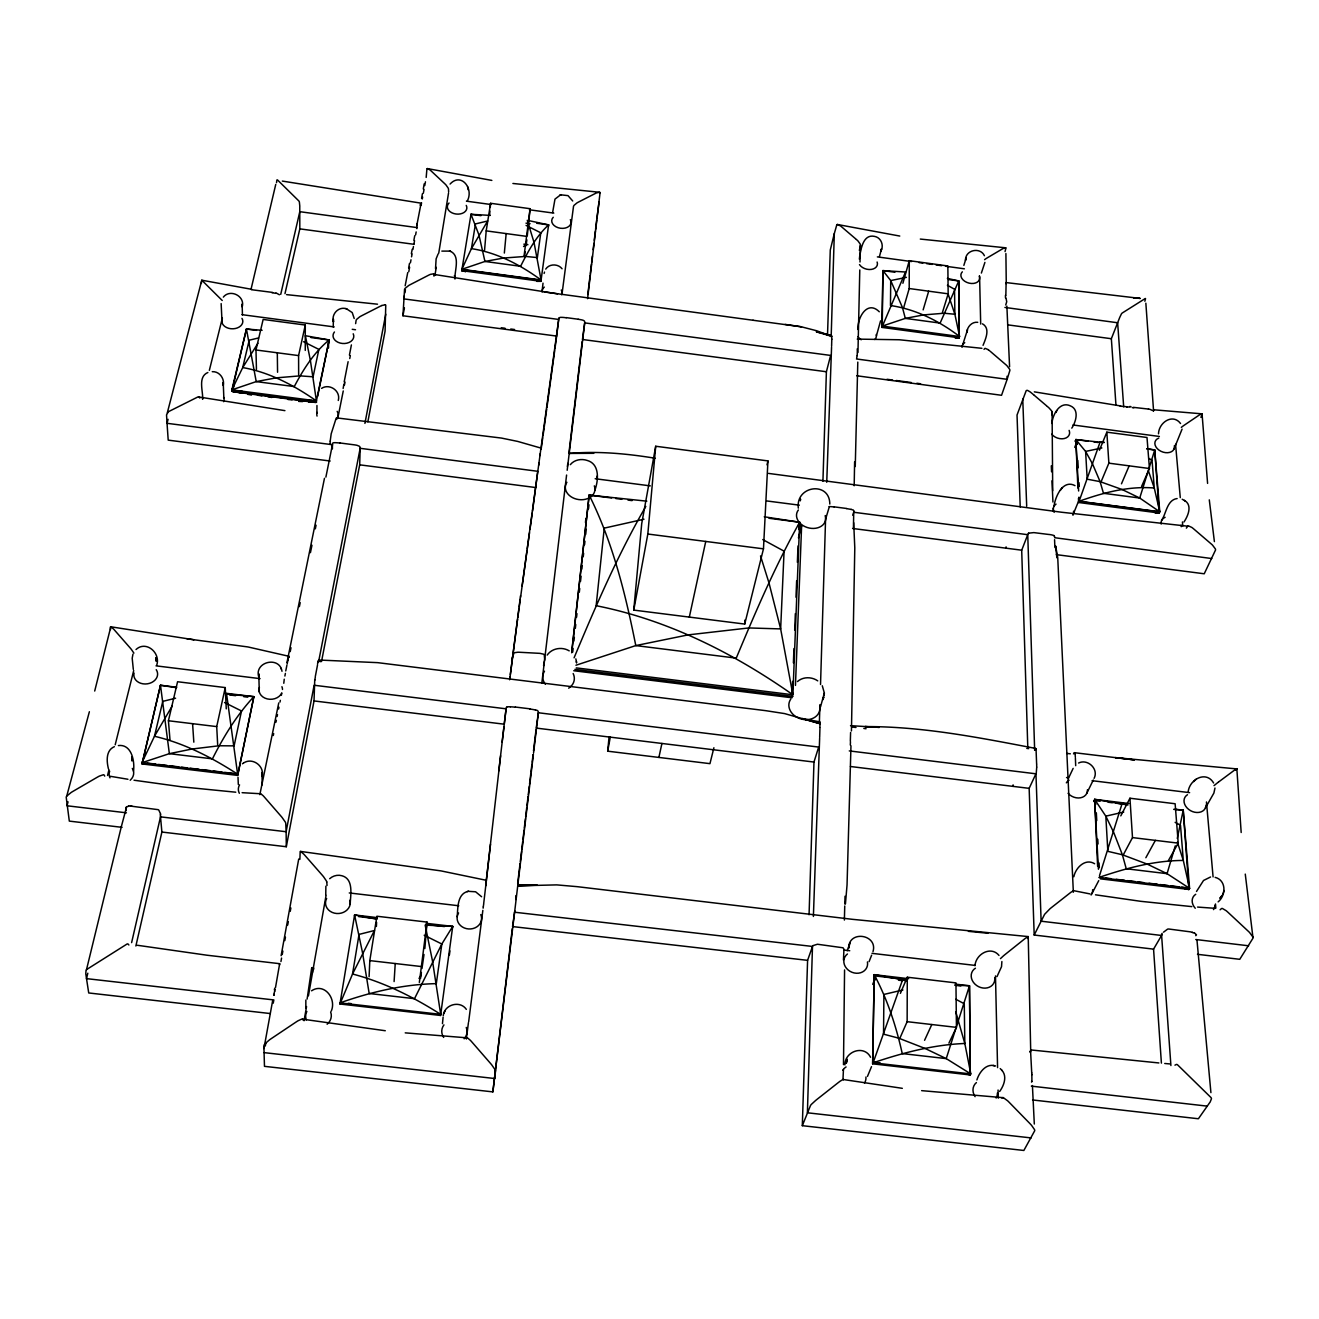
<?xml version="1.0" encoding="UTF-8"?>
<svg xmlns="http://www.w3.org/2000/svg" width="1319" height="1319" viewBox="0 0 1319 1319"><rect width="100%" height="100%" fill="white"/><g stroke="black" fill="none" stroke-linecap="round" stroke-linejoin="round"><path stroke-width="1.5" d="M289.026 657.472L288.976 656.384M305.266 350.409L305.283 325.035L263.14 319.445L255.985 349.98L256.447 369.485M305.827 1008.145L305.843 1000.016M900.185 1037.525L907.142 1021.681L907.274 977.214L955.945 982.886L956.44 1027.369L948.922 1043.115M903.812 307.261L909.203 288.531L909.286 260.684L947.85 265.96L948.163 293.824L942.426 312.504M330.195 441.09L331.201 433.77A24.237 3.528 -79.3 0 1 331.465 432.945L335.521 420.2A22.341 3.232 -79.4 0 1 335.9 419.096L336.543 417.76M312.554 970.075L312.554 972.367M160.308 814.598L161.891 832.042L286.305 846.732L314.021 700.933L314.746 679.648M308.514 401.85L316.412 402.213L316.412 400.894L310.361 360.235L305.365 335.702L329.156 339.972L317.632 396.327M316.906 413.111L316.956 405.494M330.195 441.271L330.146 444.421M417.167 223.505L420.646 205.55M355.635 323.633L356.097 320.402A3.495 1.929 -45 0 1 356.625 319.396L359.741 316.807A30.337 16.652 -44.9 0 1 361.505 315.818L380.531 306.107A32.629 17.806 -45.2 0 1 381.735 305.53M843.484 1064.647L844.572 969.927M843.451 1069.495L842.973 1079.47L839.939 1081.333A37.526 7.815 -44 0 0 838.043 1082.784L817.038 1099.337A40.79 8.524 -43.8 0 0 815.686 1100.425L811.333 1104.415A4.353 0.923 -43.9 0 0 810.542 1105.437L802.315 1125.684L1023.857 1150.465L1034.739 1130.696A4.435 1.995 49.9 0 0 1034.508 1129.575L1031.573 1125.371A38.416 17.098 50 0 0 1029.71 1123.359L1009.051 1102.189A41.202 18.334 50.4 0 0 1007.732 1100.887L1003.38 1097.688L921.635 1090.648M328.53 347.969L328.596 342.346M336.691 419.409L336.625 417.892L501.467 438.073L517.642 441.403L540.988 448.097L540.872 449.054L558.695 319.445A3.759 2.654 7.9 0 1 559.174 317.813M955.286 984.122L969.481 985.771L970.289 1074.952L872.65 1063.839L874.2 974.675L908.659 978.698M881.883 327.392L882.939 270.609L905.51 272.011L881.883 327.392L959.193 337.812L958.765 280.947L947.355 278.391M872.65 1063.839L874.2 974.675L906.466 980.314M948.031 293.774L954.874 314.252L959.605 336.526L882.246 326.09L882.939 270.609L894.925 272.242M333.245 326.931L333.361 319.017L333.526 321.885C331.085 314.285 338.356 306.486 345.941 308.63M325.76 894.694L325.875 886.187M332.388 448.889L332.437 444.717L167.035 423.3L166.54 414.858L168.387 411.709L198.081 396.854L284.92 410.638M857.284 348.81L857.268 350.326M854.184 485.755L854.613 461.864M853.426 528.606L853.723 512.267A4.056 2.654 2.9 0 0 853.723 510.469M857.96 352.486L859.79 269.95M857.795 362.098L855.256 466.547M331.3 1011.03C336.708 998.582 324.128 982.342 311.564 990.8M1005.853 295.505L1006.067 285.151A49.66 12.432 75.7 0 1 1006.117 284.393L1006.282 282.332L1005.869 283.634M843.451 960.1L843.946 949.152L843.022 947.784L817.434 944.239L812.768 945.69L807.591 960.347L802.315 1125.684M856.245 239.366L856.625 239.695A28.589 16.933 61.6 0 1 858.009 240.981L860.219 244.081A3.297 1.962 61.9 0 1 860.433 245.153L860.004 262.003M851.447 730.924L854.794 547.896L853.69 522.72M339.956 1004.006L352.536 974.016L374.448 930.505L359.032 934.413L352.536 974.016C383.977 982.193 413.375 996.983 440.694 1014.36L440.579 1015.465L339.956 1004.006L354.597 914.974L377.086 917.595M831.597 346.32L831.794 339.049M844.374 920.068L844.754 905.972M844.819 904.026L845.034 896.228M318.143 661.891C318.802 658.329 318.242 662.583 321.539 661.495L359.691 464.832L360.169 448.312L537.773 471.295L532.513 511.162M350.178 904.207C350.475 895.304 354.053 879.015 341.918 875.75C337.697 874.481 332.916 875.75 329.684 878.701M420.926 203.142L282.332 181.082M813.394 916.458L819.643 738.211M819.363 722.977L819.923 704.626M820.533 684.479L825.678 515.778M826.733 482.292L831.564 347.227M855.685 238.871L841.456 226.703A30.799 18.153 61.9 0 0 840.5 225.912L837.367 224.477A3.281 1.946 62.3 0 0 836.79 224.857L834.317 233.562L831.168 336.79L831.613 335.471L816.296 331.794L831.811 336.378L816.675 330.756L801.243 326.782M819.66 737.354L819.956 727.775M850.607 732.424L850.343 740.948M850.969 745.746L847.045 884.983L845.446 903.894M450.076 184.066C460.925 172.162 473.983 188.254 467.371 200.867M827.508 335.389L830.278 250.016L834.317 233.562M809.058 914.776L813.971 762.052L818.67 747.065L538.35 712.755A4.765 2.671 16.7 0 0 537.822 710.941A2.638 1.533 6.2 0 0 537.558 710.578L535.366 709.787M822.924 481.254L826.403 371.744L830.624 355.421L584.696 322.891A3.743 2.605 16.1 0 0 584.432 321.144A2.094 1.484 7.3 0 0 583.987 320.715L583.229 320.319A7.535 5.342 7.4 0 0 582.24 320.006A27.468 19.093 7.6 0 0 578.2 319.28M354.564 916.128L354.597 914.974L376.772 919.178M385.296 304.738A3.479 1.913 -45.5 0 1 385.758 305.233L385.082 331.085L367.853 421.833M792.67 681.362L792.01 697.784L573.749 670.728M793.395 662.896L793.956 648.519M794.697 630.053L795.341 613.632M795.984 597.21L796.643 580.789M797.368 562.323L798.011 545.901M798.671 529.48L799.66 522.225L764.262 516.784M769.01 518.285L799.66 522.225L792.884 694.767L576.271 667.892M795.456 685.418L801.606 526.05L797.83 525.556M338.274 400.465C340.978 390.935 329.519 383.12 321.605 388.363M416.903 228.649L417.117 225.087M369.089 976.687L369.815 960.611L376.888 916.243L427.059 922.08L424.85 948.526M554.936 348.908L556.651 336.081L402.954 315.769L404.537 289.405A3.495 1.913 -46.3 0 1 405.065 288.399L408.725 285.481A32.761 17.724 -46.1 0 1 409.912 284.822L428.626 275.193A30.189 16.273 -46.4 0 1 430.34 274.385L433.291 273.874A3.479 1.88 -46.8 0 1 433.737 274.368L433.984 276.149M1030.634 1052.216L1031.722 1072.809M376.393 926.466L376.591 922.377M307.113 999.077L311.647 968.162A3.71 1.204 -82.4 0 1 311.976 967.8M327.046 885.478L326.766 881.982M763.47 548.836L767.938 460.908L655.708 446.251L641.71 523.692L633.763 610.103L744.724 624.068L763.47 548.836L647.827 534.03L633.763 610.103M448.625 191.964L448.509 189.194A3.38 1.566 63.8 0 0 448.196 188.106L446.003 184.973A29.364 13.569 63.5 0 0 444.734 183.687L430.884 170.728A31.656 14.542 63.7 0 0 430.01 169.953L427.323 168.568A3.38 1.55 64 0 0 426.911 168.964L426.185 177.422M744.724 624.068L744.938 620.045M435.517 268.647L436.127 258.837L438.139 253.891M486.249 881.603L486.398 880.317L440.958 870.886L300.617 851.431A4.171 1.286 57.3 0 0 300.171 851.579L299.891 859.345M394.101 981.567L395.238 963.546M312.587 968.97L312.059 967.585M490.289 215.393L470.998 214.305L461.765 270.642L465.623 271.566L461.765 270.642L461.864 269.307L471.411 248.648L487.651 220.998L475.467 223.917L471.411 248.648C496.933 252.457 520.444 264.921 541.07 279.991L540.922 281.326L536.817 281.359M470.899 215.657L470.998 214.305L480.957 215.657M829.799 504.056C829.783 481.023 795.522 485.392 798.308 508.128M419.343 982.457L427.059 922.08M1214.98 788.02L1213.892 793.065L1205.467 807.871M484.551 250.363L486.2 230.874L490.602 203.291L530.09 208.699L527.27 235.953M820.517 706.902L824.342 692.97L822.281 685.765M489.596 215.013L489.926 211.106M490.256 207.198L490.602 203.291M824.095 695.707L824.21 694.47M824.227 694.173L824.342 692.97M647.827 534.03L655.708 446.251M448.542 193.052L438.732 253.199M504.336 253.05L506.166 233.595M713.909 747.741L709.952 763.652L607.696 751.187L609.065 736.942M273.692 995.12L274.583 991.426M857.037 355.916L856.691 358.108M442.459 1023.659L443.102 1017.213M452.598 927.537L452.714 926.4L426.136 923.3M524.105 255.721L530.09 208.699M457.182 916.787C457.973 908.511 457.001 894.282 467.618 891.479M1153.548 410.967L1149.657 409.22A52.496 12.3 2.8 0 0 1148.453 409.104M284.245 679.203L283.783 683.275M569.379 451.856L569.231 452.928M585.455 522.505L585.9 518.433M571.704 651.8L589.164 495.087L646.805 501.171M571.721 652.806L589.164 495.087L611.637 497.988M572.726 652.097L573.138 648.387M573.946 641.018L574.359 637.324M575.364 628.174L575.76 624.53M576.568 617.259L576.964 613.632M579.338 592.083L579.733 588.538M580.508 581.432L581.102 576.139M581.877 569.083L582.256 565.587M583.229 556.849L583.608 553.353M584.564 544.698L584.944 541.235M585.702 534.36L586.279 529.216M588.521 508.821L588.966 504.781M548.457 226.225L548.605 224.889L529.216 220.702M542.158 290.757L543.016 283.14M517.872 884.686L537.229 885.164L517.757 885.84L556.75 884.884L577.194 886.665L852.305 919.31L1028.259 936.589L1027.781 938.518M552.612 212.524L554.986 199.103L560.591 194.833M486.233 881.784L483.661 903.878M486.365 879.789L500.61 755.754M490.52 844.176L486.266 881.29M517.889 884.505L514.806 910.555M498.78 770.923L503.973 726.769M569.33 452.285L569.214 453.307L580.954 354.432M259.827 794.665L278.754 702.928M502.127 742.086L506.084 708.814A4.748 2.753 7.4 0 1 506.644 707.132M655.164 458.237C626.756 453.621 597.985 450.9 569.198 453.439L567.186 470.273M483.133 908.164L483.282 906.928M483.611 904.356L483.315 906.747M272.604 1000.874L263.948 1048.506L264.476 1066.346L492.861 1091.885L512.3 928.609M515.762 899.509L516.24 895.502M517.675 883.466L520.065 863.417M520.313 861.439L521.5 851.513M521.73 849.551L522.67 841.687M522.901 839.725L524.055 830.063M524.286 828.134L525.424 818.654M525.638 816.758L526.743 807.492M526.973 805.629L528.045 796.594M528.259 794.78L529.315 785.992M529.529 784.244L530.749 774.022M530.98 772.044L531.92 764.13M532.151 762.234L533.057 754.6M533.503 750.923L536.025 729.786M543.593 665.831L544.071 661.858M569.149 451.164L582.207 341.522M587.812 294.5L590.121 275.11M590.302 273.511L591.456 263.948M591.637 262.349L592.396 256.001M593.138 249.703L593.896 243.421M594.259 240.289L595.38 230.94M595.561 229.391L596.666 220.108M514.641 911.874L492.861 1091.885M517.823 885.016L533.404 754.32M533.552 753.034L538.35 712.755L537.558 718.542M541.812 683.324L566.593 475.038M581.036 353.673L584.696 322.891L582.454 339.494L826.403 371.744M587.582 298.671L600.046 192.772M509.629 679.78L510.008 676.565M485.705 885.873L486.15 882.213M539.207 462.689L538.943 464.947M540.081 455.55L540.328 453.505M514.789 910.72L513.816 917.645M509.892 678.098L520.543 595.644M556.651 336.081L558.695 319.445L403.762 298.885L404.323 295.835M872.997 951.626C878.207 934.479 848.579 929.582 848.612 948.312L849.469 944.717M510.338 674.504L517.592 619.205M482.853 910.357L468.674 1021.681M466.349 1038.877L468.443 1022.555M561.943 294.533L573.518 206.325A3.314 1.731 -48.8 0 1 574.062 205.352L576.947 202.928A28.804 14.855 -48.6 0 1 578.53 202.038L595.545 193.365A30.997 15.894 -48.8 0 1 596.6 192.854L599.683 192.277A3.297 1.698 -49.1 0 1 600.046 192.772M517.839 617.407L519.059 608.405M554.705 350.59L546.94 407.555M596.847 218.575L599.123 201.758M440.579 1015.465L452.714 926.4L425.163 925.097L432.533 961.205L440.694 1014.36L339.989 1002.885C370.919 991.937 403.4 984.32 436.309 983.628L441.832 944.008L452.714 926.4M536.668 223.257L548.605 224.889L540.922 281.326L461.765 270.642M449.4 954.972L449.944 950.9M520.576 597.326L540.988 448.064M519.307 606.559L520.313 599.172M567.401 466.415L567.813 463.365M522.126 585.982L527.056 550.369M544.285 426.713L546.709 409.22M527.303 548.605L529.513 532.711M530.007 529.15L532.266 512.976M541.169 449.07L542.752 437.71M543.016 435.831L544.038 428.527M537.427 719.498L536.223 728.088L813.971 762.052M515.894 898.602L516.273 895.914M513.685 918.535L512.547 926.581L807.591 960.347M420.53 978.467L421.404 972.482M421.981 968.492L423.993 954.511M524.599 255.573L525.176 251.649M526.017 245.746L526.875 239.844M594.902 490.14C598.414 480.644 599.997 464.206 587.45 460.529C581.63 458.435 574.309 459.655 570.336 464.651M1030.716 1051.276L1028.226 936.572L1025.11 938.534A38.136 7.469 -45.3 0 0 1023.956 939.441L1005.243 954.379A35.498 6.991 -45.2 0 0 1003.479 955.83L1000.445 958.633M1182.071 429.12L1173.943 449.218M344.177 381.966L348.117 361.703M434.891 275.407L436.292 267.328M514.575 912.22L812.488 946.448L807.393 1112.791L1031.145 1137.918M343.138 388.478L343.896 384.109M304.062 1020.741L306.552 1006.545M308.432 995.829L326.073 895.354M298.721 859.032L281.112 955.698M423.284 188.963L424.174 183.869M421.585 198.394L422.426 193.679M1175.18 809.207L1183.225 810.196L1177.273 838.422M402.954 315.769L404.422 307.855M597.012 476.175L596.617 477.659M607.696 751.187L610.285 737.123M265.3 1045.967L265.927 1042.637M273.231 1003.182L273.841 999.934L86.51 978.632L85.982 974.988A79.206 32.678 -36.9 0 0 85.768 973.933L86.032 970.405A3.66 1.517 -37.8 0 1 86.774 969.432L127.086 943.992A3.611 1.5 -38.2 0 1 127.959 943.942L128.883 944.998M280.931 961.567L281.574 958.056M282.233 954.56L282.876 951.065M284.805 940.612L285.448 937.149M287.69 925.081L288.333 921.651M290.229 911.38L290.872 907.983M404.884 292.802L405.444 289.768M408.791 271.714L409.615 267.229M410.44 262.761L411 259.794M411.544 256.842L412.089 253.891M412.913 249.456L413.457 246.521M414.001 243.586L414.545 240.668M415.617 234.831L416.161 231.93M421.206 204.742L421.569 202.813M422.278 198.971L422.624 197.042M423.333 193.217L424.042 189.408M424.751 185.6L425.46 181.791M413.886 240.272L414.743 235.705M315.34 676.383L317.516 664.99M411.363 253.693L412.204 249.275M351.398 344.918L349.436 355.091M318.72 661.132L360.169 448.312M364.918 423.399L385.742 314.219M408.626 268.004L409.5 263.421M407.736 272.555L405.164 285.778M86.477 969.762L121.299 826.815L126.624 806.766L128.652 806.255M280.007 702.071L280.353 700.356M278.622 708.962L278.968 707.231M281.392 695.212L281.722 693.497M343.253 390.952L337.829 418.024M344.44 385.016L345.034 382.048M349.749 358.554L350.326 355.652M1218.146 901.866C1226.208 895.271 1226.406 880.218 1215.145 877.366M324.474 478.302L286.981 662.468M273.297 735.507L273.676 733.595M275.968 722.185L276.363 720.289M277.122 716.497L277.501 714.618M332.437 444.717L325.875 477.132M285.745 670.942L286.899 665.221M287.146 663.985L287.806 660.77M290.213 651.619L291.004 647.744M299.38 606.641L300.204 602.635M310.427 552.677L311.96 545.258M315.323 528.837L316.065 525.209M176.73 687.248L160.489 685.253L142.04 763.948L237.684 775.407L253.858 696.663L225.45 693.2M237.684 775.407L253.858 696.663L226.588 694.041L237.634 774.187L141.924 762.712L154.471 736.266L172.195 706.011M262.118 330.294L246.439 329.025L231.88 389.847L316.412 400.894L329.156 339.972L311.004 337.565M275.506 987.585L279.661 963.678L279.546 964.947M658.89 757.419L661.924 743.438M689.326 617.094L705.747 541.433M217.684 745.054L216.712 726.604L225.252 687.578L177.57 681.742L168.42 720.751L170.003 739.975M298.655 375.025L298.589 355.586L305.283 325.035M132.955 654.175L132.197 658.263L133.318 669.392M135.873 946.02L161.891 832.042M131.62 942.623L160.506 816.857L286.124 831.728L286.305 846.732M284.986 293.626L299.825 228.863L299.759 207.33A59.19 24.946 63 0 1 299.792 206.077L299.38 202.005A2.786 1.154 63.5 0 0 298.935 201.049L277.501 179.945A2.786 1.138 63.7 0 0 276.891 180.011L276.528 182.665M275.753 184.413L251.138 288.845M280.733 294.351L299.792 211.683L416.969 227.577M233.43 387.819L234.353 384.01M87.812 973.208L86.51 978.632L88.719 992.96L270.065 1013.52M766.998 464.832L767.938 460.908M288.515 657.554L288.812 656.483M443.266 1015.663C444.223 1004.55 460.051 1000.049 466.332 1009.365M107.548 775.473L108.982 769.686M115.198 744.79L133.697 670.58M209.342 370.359L222.383 317.961M167.282 412.896L201.791 280.205L222.235 300.501M94.704 691.041L110.812 626.789L193.959 639.764L186.902 638.759M122.073 827.343L69.313 821.11L66.197 797.121A4.287 2.028 -37.3 0 1 66.741 796.066L89.379 711.732M68.044 801.82L67.022 805.777L126.443 812.817M168.074 419.327L167.035 423.3L168.205 440.134L330.179 461.023M859.477 257.601C860.845 250.066 862.741 233.875 874.398 236.365C881.158 237.42 884.307 245.664 880.729 251.368L881.521 248.829L879.46 256.48M1147.184 448.575L1154.735 450.01L1139.731 498.038L1159.764 511.788L1159.203 513.025L1155.131 512.728M1223.059 893.853L1223.933 890.523M798.44 537.888L801.606 526.05M857.96 329.519C857.235 317.797 867.259 299.693 879.295 311.779M859.378 250.462L860.433 245.153M876.41 335.834L880.581 320.863M1175.278 845.842L1167.068 873.673L1189.573 888.363L1188.914 889.468L1100.293 878.833M544.12 273.429L544.5 272.077M825.71 518.763L829.255 506.991M1051.968 414.875L1052.265 412.962A3.33 2.11 56.6 0 0 1051.672 410.951L1049.248 408.165A32.299 20.197 56.5 0 0 1048.209 407.208L1047.022 406.186M902.888 283.255L909.286 260.684M819.429 722.746L819.989 722.4M955.566 985.244L969.481 985.771L946.234 1058.613L970.817 1073.93L964.816 1043.477L955.714 1011.689M923.135 309.883L928.691 291.169M110.483 627.036L110.499 629.608M948.79 279.595L958.765 280.947L959.193 337.812L955.071 337.763M963.859 265.383L966.217 257.782L965.508 260.338C965.112 249.852 980.264 246.719 984.419 255.721M981.369 273.066L984.914 262.399M1020.214 506.925L1017.031 415.023L1026.182 390.704A3.314 2.094 57.2 0 1 1027.616 390.44L1030.04 391.825A29.892 18.647 56.9 0 1 1031.474 392.963L1034.261 395.304M962.738 344.671L967.503 329.799L966.778 332.503C967.14 326.914 971.872 321.523 977.758 322.314M1094.094 778.358C1098.991 769.01 1087.664 758.458 1078.579 763.025M852.734 515.234L853.723 512.267L1027.748 534.69A4.221 2.687 -2.7 0 1 1028.639 533.074M983.051 345.331C985.54 339.082 990.618 328.365 982.474 323.831M466.332 1038.581L466.794 1037.806A4.353 1.385 55.6 0 1 467.355 1037.773L470.421 1040.361A37.756 11.904 55.5 0 1 472.103 1042.241L490.52 1063.427A41.021 12.959 55.3 0 1 491.69 1064.812L495.103 1069.725A4.386 1.401 55.4 0 1 495.515 1070.88L494.79 1078.53L264.064 1052.628M1099.518 875.618L1122.156 803.419L1126.162 803.898M1031.92 1081.613L1031.837 1074.622M1236.958 768.713L1235.755 770.263M1005.045 251.55L1005.886 248.285A3.314 1.253 -50.2 0 0 1005.737 247.807L1003.215 248.467A31.095 11.673 -50 0 0 1002.292 248.978L987.288 257.832A28.87 10.915 -49.9 0 0 985.887 258.722L984.584 259.678M1005.737 304.986L1006.727 301.721L1006.018 298.193M871.513 1066.659L867.457 1076.436M970.817 1073.93L873.112 1062.801L902.559 979.869L906.268 980.973M1146.64 448.938L1154.735 450.01L1159.203 513.025L1078.678 502.506L1100.227 441.7L1104.184 442.228M847.21 950.735L850.244 942.673M1051.919 423.448C1052.546 414.809 1059.734 400.894 1070.319 405.84C1079.651 409.566 1075.908 421.866 1071.803 428.147M1056.766 410.671L1056.09 412.451M1027.814 748.335L1021.697 550.237L1027.748 534.69L1034.657 750.33M1115.923 404.62L1111.356 338.719L1119.221 318.736A57.739 19.257 -49.4 0 0 1119.666 317.566L1121.43 313.889A2.72 0.89 -49.7 0 1 1122.106 313.098L1145.271 298.506A2.704 0.874 -49.8 0 1 1145.535 298.704L1144.843 301.243M869.073 961.666L871.628 955.22M1077.903 488.112L1075.826 439.557L1104.003 442.623M1074.738 447.322L1076.815 442.096M1053.98 506.331C1055.101 497.345 1062.636 478.995 1074.985 485.639M872.716 984.353L875.47 977.527M844.885 1064.928C844.869 1050.979 864.324 1044.697 870.573 1057.277M1072.924 514.954L1078.794 500.626M1099.419 450.257L1106.839 432.17L1147.002 437.496L1149.443 468.509L1141.578 486.447M1101.349 481.155L1108.867 463.167L1106.839 432.17M574.078 657.818C595.611 606.311 617.836 554.804 645.815 506.414M900.399 993.355L907.274 977.214M1121.48 483.809L1129.163 465.838M1158.511 433.819C1158.774 422.476 1172.772 413.094 1180.538 423.514M1162.072 934.66L1161.957 934.874A52.991 8.606 -45.7 0 0 1161.528 935.534L1153.564 949.136L1034.195 935.039L1029.15 788.35L1036.256 773.099L1036.718 767.279M1161.643 520.362C1166.21 513.652 1166.969 499.885 1177.142 498.549M924.57 1040.312L931.808 1024.533M1073.353 892.238L1057.739 557.706L1055.645 545.984L1056.882 557.805M974.988 965.673C975.78 954.066 990.915 945.525 998.994 955.418M1183.984 521.994C1187.825 516.273 1192.607 505.589 1184.891 500.676M1200.917 417.381L1202.153 414.248A3.462 0.973 -48.8 0 0 1202.071 413.836L1199.713 414.76A32.48 9.101 -48.7 0 0 1198.79 415.353L1184.017 425.345A30.172 8.508 -48.6 0 0 1182.615 426.35L1181.313 427.389M969.481 985.771L970.289 1074.952L966.349 1073.88M1069.148 776.825L1073.155 768.383M1073.518 753.858L1074.342 752.687L1126.607 758.969M241.723 393.128L231.93 391.182L231.88 389.847L242.712 367.572L257.947 343.253M996.999 976.604L1001.533 966.679L1001.879 961.551M1086.757 793.346L1093.303 779.991M1186.358 528.144L1187.792 526.199A3.545 2.292 52.8 0 1 1188.567 525.918L1191.881 527.468A30.848 19.703 52.6 0 1 1193.547 528.787L1211.353 544.055A33.486 21.401 52 0 1 1212.458 545.044L1215.393 548.935A3.561 2.308 52 0 1 1215.541 550.007L1204.231 573.781L1056.354 554.639M1128.866 803.551L1094.638 799.363L1097.622 866.27M443.811 1013.47L445.245 1010.601M1034.195 935.039L1044.599 914.331L1050.006 908.742A37.872 7.551 -45.3 0 1 1051.177 907.785L1069.495 893.392A34.888 6.925 -45.4 0 1 1071.143 892.139L1073.65 890.671L1090.038 893.919M958.765 280.947L940.134 323.089L905.312 318.39L882.246 326.09M1073.831 876.756C1075.579 867.721 1085.356 857.927 1094.638 863.747M976.901 1079.948C979.226 1072.248 986.348 1062.751 995.515 1065.999M1120.787 815.867L1129.938 798.226L1175.13 803.749L1178.23 843.138L1168.453 860.466M1091.967 893.54L1098.743 880.63M1123.211 855.009L1132.493 837.598L1129.938 798.226M999.654 1091.456C1003.924 1085.619 1007.502 1076.238 1001.731 1070.138M799.66 522.225C775.259 565.917 755.474 611.983 736.249 658.132L635.791 645.585L575.925 665.238M1145.848 857.729L1155.378 840.368M1163.523 932.187L1167.562 929.153A8.475 7.782 -26 0 1 1168.716 929.005L1189.903 931.791A76.601 63.625 -11.9 0 1 1191.716 932.121L1192.36 932.203M1188.205 791.433C1189.936 778.985 1206.324 770.477 1213.612 782.991M1173.663 809.338L1183.225 810.196L1188.914 889.468L1184.94 888.693M1030.238 1051.325L1030.98 1049.957L1158.873 1062.949M1196.514 891.463L1203.522 880.482L1210.562 876.987M1245.268 874.101L1252.885 936.985A4.138 2.275 47.6 0 1 1253.05 938.073L1239.761 959.309L1197.487 954.313M419.03 978.451L421.256 975.071M984.04 349.37L984.568 348.694A3.363 2.094 58.8 0 1 985.227 348.364L988.162 349.634M545.72 269.092C549.281 263.553 558.217 263.685 562.075 268.779M1174.949 1065.158L1176.466 1064.433A3.512 1.748 48.2 0 1 1177.405 1064.68L1211.073 1097.639A3.545 1.764 47.5 0 1 1211.469 1098.711L1210.182 1102.008A76.502 37.74 46.5 0 0 1209.49 1102.931L1198.394 1118.759L1032.579 1099.964M1060.41 490.19L1062.323 487.535M1220.108 909.797L1221.493 908.577A4.089 2.259 48.2 0 1 1222.4 908.478L1226.159 910.704A35.613 19.439 48.2 0 1 1228.055 912.369L1248.302 931.263A38.746 21.088 47.7 0 1 1249.571 932.5L1252.885 936.985M547.187 655.081C551.969 648.107 562.158 646.541 569.214 650.861M66.758 796.066L71.275 792.389A40.164 18.812 -37.4 0 1 72.825 791.449L97.144 777.303A36.866 17.295 -37.7 0 1 99.387 776.083L103.41 774.748A4.237 2.011 -37.8 0 1 104.135 775.061L104.729 776.116M253.858 696.663C236.81 714.98 223.636 736.563 212.441 758.854L169.36 753.66L141.924 762.712M223.34 297.105C230.001 288.597 245.4 295.984 242.201 306.898L242.135 304.029L242.449 314.878M548.605 224.889C536.19 236.266 528.062 251.385 520.609 266.29L484.947 261.459L461.864 269.307L541.07 279.991L534.014 242.366L527.27 220.273M1196.069 779.232L1193.695 781.606M329.156 339.972C313.988 352.437 303.337 369.402 294.269 386.582L256.216 381.603L231.88 389.847M136.005 649.542C145.964 640.177 160.786 652.757 156.78 665.04M1214.008 785.646L1217.305 782.958A36.322 3.809 -42.2 0 1 1218.327 782.2M126.624 806.766L125.899 807.789A8.095 4.056 -9.1 0 0 125.866 808.333L126.212 810.591M523.561 246.521L526.677 243.982M1001.863 1098.084L1002.522 1097.688A4.386 1.978 50.4 0 1 1003.38 1097.688M1218.525 782.035L1233.842 770.626A33.453 3.479 -42.2 0 1 1235.211 769.636L1236.975 768.614M797.484 681.544C803.024 676.548 811.812 676.68 817.747 680.868M242.399 763.783L243.29 763.206M1028.804 533.14L1033.849 532.612L1048.143 534.393A16.504 10.437 -3.3 0 1 1054.112 535.58M1126.673 407.043L1129.971 406.928M243.834 762.844C252.572 757.221 264.806 766.042 262.052 776.314L261.937 772.472L262.267 784.854M114.374 746.686C105.734 750.28 106.559 761.492 108.471 768.911M207.874 372.502C197.454 376.871 203.307 391.364 202.615 399.311M381.735 305.53L385.296 304.755M251.335 289.685L272.571 292.422M441.849 251.105L449.911 251.105M1079.189 501.269C1103.113 492.647 1128.652 485.92 1154.273 487.997L1159.764 511.788L1079.189 501.269L1078.958 497.148M873.112 1062.801C902.707 1052.76 933.44 1044.714 964.816 1043.477L964.271 1003.759L955.83 999.274M468.212 891.331L475.598 891.776L481.616 896.755M467.14 891.611L468.591 891.215M560.74 194.8L568.011 195.641L572.71 200.983M559.981 194.998L561.234 194.668M175.592 698.213L162.765 701.378L154.471 736.266C184.347 743.224 212.013 757.617 237.634 774.187M258.475 337.977L249.209 340.203L242.712 367.572C269.571 372.255 294.219 385.478 316.412 400.894M902.921 989.942L883.911 994.444L883.532 1034.145L898.668 1038.152L924.982 1048.424L946.234 1058.613L902.245 1053.584C896.195 1026.281 887.423 999.39 874.2 974.675M1123.739 812.042L1105.817 816.164L1094.638 799.363L1127.959 805.019M643.985 519.224L604.25 528.128L596.155 605.701C667.414 619.749 733.776 653.218 792.884 694.767L780.65 628.916L768.977 582.866L760.519 555.909M1101.876 447.965L1085.603 451.428L1075.826 439.557L1087.961 441.173M906.384 277.369L890.721 280.568L882.939 270.609M118.38 745.565C131.719 743.867 134.901 761.459 133.499 771.186M242.02 391.116L231.93 391.182L246.439 329.025L256.529 330.36M569.198 453.439L593.814 453.307M212.26 371.678C219.416 371.233 224.791 378.602 223.274 385.428L223.224 382.411L223.851 397.975M857.251 339.115L899.278 339.758L981.897 348.315M146.112 764.113L142.04 763.948L160.489 685.253L176.416 687.677M955.187 337.631L959.193 337.812M298.655 401.405L302.595 401.586M241.789 391.727L231.93 391.182L241.921 392.765M850.508 725.664L879.295 727.379L865 726.588C922.509 726.34 979.489 737.667 1035.712 748.434L1035.992 749.241M466.794 1037.806L405.23 1032.859M318.654 660.011L377.646 662.649L765.647 710.661L784.624 713.595L820.022 723.702L802.133 718.492L819.857 721.872M1215.557 908.362L1197.57 907.076M242.119 792.686L260.074 793.725A4.089 1.253 58 0 1 260.486 793.56M377.514 304.194L286.586 294.632M1005.721 247.807L920.316 239.069M131.916 806.272L158.231 809.668A3.891 2.556 27.2 0 1 158.841 810.196L160.209 813.196M599.683 192.277L512.91 183.473M235.771 792.208L182.451 786.915L134.027 780.221M1120.161 406.186L1127.283 406.796M1191.832 906.615L1140.655 901.306L1095.495 894.81M1164.743 1063.477L1170.349 1063.988M288.037 399.509L292.093 399.888M298.176 400.481L302.232 400.861M308.3 401.438L316.412 402.213L310.855 400.3M279.612 963.678L206.885 955.203L137.324 945.261M968.393 931.346L987.98 933.258M1187.792 526.199L1061.548 512.234L768.515 473.406M1138.891 298.275L1133.615 297.748L1140.243 298.424L1006.249 282.596L1005.902 253.512M1154.076 409.813L1202.054 413.836L1207.594 483.397M874.448 1062.405L880.334 1063.081M348.134 1003.264L351.167 1003.611M1031.359 1086.131L1207.264 1106.13M1133.285 407.34L1148.486 409.071M907.142 1021.681L956.44 1027.369M369.815 960.611L420.646 966.464M1070.319 753.808L1066.642 753.38M843.682 950.026L849.749 950.735M871.991 953.34L975.087 965.409M349.255 892.947L458.748 905.757M906.169 979.539L873.772 975.763L875.074 979.638M954.791 985.194L960.875 985.903M358.636 916.606L377.02 918.733M426.053 924.438L444.437 926.581M898.47 980.198L902.295 980.644M515.383 707.05L529.842 708.814M1195.772 939.524L1248.598 945.789M168.42 720.751L216.712 726.604M1132.493 837.598L1178.23 843.138M147.003 763.058L155.658 764.097M158.544 764.443L167.2 765.482M170.085 765.828L178.725 766.867M181.61 767.213L187.364 767.905M190.249 768.252L198.889 769.274M201.758 769.62L210.397 770.659M213.266 771.005L221.889 772.044M224.774 772.39L233.381 773.412M1099.848 877.349L1102.585 877.679M1105.322 878.009L1110.796 878.652M1116.253 879.311L1124.447 880.301M1127.184 880.63L1135.379 881.603M1138.099 881.933L1143.557 882.592M1149.014 883.252L1157.208 884.225M1159.929 884.554L1168.106 885.527M1170.827 885.857L1179.005 886.846M1181.725 887.159L1187.166 887.819M1189.573 888.363L1098.875 877.481C1126.047 868.182 1154.405 860.516 1183.308 860.45L1189.573 888.363L1183.225 810.196M385.28 1030.733L302.612 1019.175A4.485 1.616 -39.9 0 0 301.969 1018.993L298.012 1020.791A39.026 13.833 -39.9 0 0 295.769 1022.225L271.186 1038.68A42.505 15.053 -39.6 0 0 269.62 1039.751L264.921 1043.791A4.534 1.632 -39.6 0 0 264.278 1044.829L263.948 1048.556M866.072 728.731L863.83 728.451M1026.776 748.401L1028.721 748.631M156.005 665.848L260.057 678.625M849.271 750.907L1035.959 773.808L1041.12 921.206L1161.61 935.468L1170.909 1065.554M1066.543 777.551L1068.951 777.847M1092.083 780.683L1189.623 792.653M314.021 700.933L504.237 724.197L506.084 708.814L314.12 685.253L286.124 831.728L285.745 823.237A4.105 1.27 57.8 0 0 285.3 822.067L282.118 817.5A38.515 11.706 57.7 0 0 281.079 816.263L264.624 797.352A35.514 10.75 57.9 0 0 263.124 795.687L260.502 793.56M850.442 766.504L1029.15 788.35M229.555 694.948L235.639 695.69M243.751 696.679L247.807 697.174M1100.095 801.243L1094.061 800.518L1095.331 804.376M1108.141 802.232L1112.181 802.727M1116.204 803.222L1122.238 803.947M242.102 392.452L231.93 391.182L316.412 402.213L308.695 400.349M248.203 393.21L252.275 393.705M834.152 506.859L846.798 508.507M574.903 669.36L793.032 696.416M852.618 727.066L855.982 727.494M340.071 442.986L352.865 444.651A30.106 19.224 11.4 0 1 356.987 445.294L359.296 446.218A2.176 1.401 11.4 0 1 359.691 446.547A3.957 2.473 19.1 0 1 360.103 448.295M1130.498 759.464L1134.406 759.942L1115.445 757.617L1236.859 768.911L1241.179 832.503M753.001 320.253L801.49 326.815L785.151 324.392M566.181 317.615L578.2 319.231M595.182 478.731L650.316 485.87M766.685 500.94L799.363 505.161M359.691 464.832L535.811 487.552M852.602 528.474L1021.697 550.188M615.726 498.516L621.859 499.307M627.992 500.099L632.081 500.61M1120.672 405.955L1034.31 391.858M1080.08 501.55L1157.653 511.69M232.523 391.661L315.999 402.559M1211.765 558.547L1054.639 537.707A4.551 2.885 5.5 0 0 1054.491 536.371A2.572 1.632 -3.5 0 0 1053.897 535.811M753.198 320.286L544.12 291.928M241.987 314.664L334.185 326.914M352.239 329.305L355.52 329.75M1072.957 424.982L1159.385 436.457M1094.028 441.964L1098.084 442.508M255.985 349.98L298.589 355.586M1108.867 463.167L1149.443 468.509M1007.601 324.837L1111.356 338.719M276.034 292.917L279.397 294.747M501.22 327.739L505.045 328.25M510.766 329.008L514.575 329.519M886.978 379.278L892.584 380.02M896.31 380.515L911.248 382.51M916.837 383.252L920.563 383.763M902.328 1088.323L842.973 1079.47A4.32 0.907 -44 0 1 843.303 1079.618L843.336 1079.816M526.001 223.158L530.09 223.719M486.2 230.874L526.1 236.299M909.203 288.531L948.163 293.824M1004.93 307.442L1117.638 322.759L1123.689 406.862M523.857 244.163L527.897 244.707M299.825 228.863L414.199 244.328M463.365 269.818L539.636 280.106M856.46 358.966L1007.139 379.328L1009.876 370.408A3.38 2.11 58.2 0 0 1009.678 369.336L1006.925 365.676A31.771 19.67 58 0 0 1005.902 364.753L990.684 351.695M856.756 375.767L1001.55 395.288L1007.139 379.328L1007.04 376.261M193.712 639.715L247.906 646.937L288.927 656.285M877.366 256.892L911.478 261.558M919.046 262.596L922.822 263.124M926.614 263.635L932.286 264.41M936.061 264.938L941.733 265.713M945.509 266.224L964.387 268.812M466.431 201.164L490.816 204.494M529.414 209.787L553.799 213.117M308.481 401.108L316.412 402.213M557.508 293.84L433.737 274.368M247.923 393.705L251.929 394.332M257.93 395.271L261.937 395.898M267.938 396.854L271.928 397.481M994.493 1065.736L993.009 1065.505M127.959 779.265L110.219 776.281M251.962 289.372L201.791 280.205L201.329 283.47M491.839 180.406L427.323 168.568M899.772 236.052L837.367 224.477M247.593 394.282L251.517 395.057M346.419 308.745L352.222 312.57L354.201 318.473M345.693 308.564L346.798 308.827M851.167 509.315L853.442 510.239M1184.973 888.495L1188.914 889.468M1194.19 932.632L1196.465 934.808A13.652 7.139 14 0 1 1195.772 935.682M300.617 851.431L303.848 854.201A39.092 11.937 57.1 0 1 304.92 855.388L321.984 874.876A36.355 11.162 57 0 1 323.551 876.739L326.321 880.812A4.188 1.303 57 0 1 326.766 881.982M526.083 225.417L540.806 232.803L537.361 257.584L525.523 256.43L503.545 258.046L484.947 261.459L478.929 234.881L470.998 214.305M303.568 341.72L318.885 349.403L313.081 376.805L300.007 375.866L276.166 377.861L256.216 381.603L246.439 329.025M224.527 702.516L241.509 710.974L234.106 745.878L219.135 745.763L191.98 749.027L169.36 753.66L160.489 685.253M424.19 935.253L441.832 944.008L414.512 998.681L369.172 993.504L362.61 953.142L354.597 914.974M450.208 251.22C460.859 255.738 454.313 271.055 454.956 279.034A10.057 7.156 5.5 0 0 454.396 275.638M1182.187 499.241L1185.171 500.874L1184.462 500.396M449.515 250.94L450.702 251.434M198.905 396.937L199.828 398.041M1175.13 822.347L1180.505 825.249L1183.308 860.45L1177.405 842.132M762.761 539.57L784.08 551.161L780.65 628.916L748.813 627.943L688.023 634.901L635.791 645.585C625.519 594.045 612.791 542.29 589.164 495.087M1148.865 458.435L1152.048 460.199L1154.273 487.997L1148.618 471.427M947.388 285.267L954.544 289.257L954.874 314.252L944.091 313.23L923.316 314.944L905.312 318.39L902.476 307.591L890.721 280.568L890.473 305.53C915.798 309.207 939.425 321.078 959.605 336.526M990.091 351.184L989.679 350.838A29.298 18.087 58.5 0 0 988.162 349.634M1034.393 395.42L1046.462 405.708M1000.231 1068.588L1002.061 1070.5M302.612 1019.175L303.057 1020.049M1076.584 444.651L1075.331 440.81L1077.392 444.355M133.895 653.119L131.306 649.311A34.591 10.041 59 0 0 129.872 647.613L114.555 630.152A37.245 10.733 59.1 0 0 113.599 629.081L110.812 626.789A3.973 1.154 59.3 0 0 110.483 627.036M1075.331 440.81L1077.161 444.371M282.002 671.272C279.529 655.609 253.545 661.792 258.887 677.422L258.788 673.795L259.282 691.964M875.503 979.489L873.772 975.763L875.321 979.572M1095.71 804.244L1094.061 800.518L1095.561 804.326M1074.919 753.149L1074.985 753.314A5.408 1.286 -82.6 0 1 1075.084 753.693M280.931 668.189L281.211 669.03M575.859 658.873L576.518 662.55M1075.084 753.71L1075.364 757.337M468.146 189.755L467.586 186.556M1214.387 541.598L1209.292 499.868M1210.908 1092.643L1196.96 939.952M1175.559 444.338L1180.274 497.626M1182.434 521.945L1182.797 526.034M1206.456 801.952L1213.084 876.921M1215.475 903.993L1215.821 907.884M221.147 303.601L222.07 322.759M1154.735 450.01L1159.764 511.788M1153.564 410.77L1145.848 303.172M1153.564 949.136L1161.396 1063.098M192.59 723.686L193.827 742.168M1009.579 366.731L1006.875 306.123M576.452 661.363L576.535 662.847M1077.821 460.413L1078.233 467.816M1079.041 482.705L1079.255 486.464M1096.336 812.85L1096.748 820.583M1097.771 839.28L1098.035 843.995M1099.073 862.972L1099.321 867.754M1075.826 439.557L1078.629 490.981M1078.447 498.401L1078.678 502.506M1094.638 799.363L1098.43 869.254M1036.124 751.121L1036.619 763.899M1034.31 1124.035L1032.414 1085.553M1051.573 471.806L1051.309 465.838M1051.985 480.808L1052.941 502.028M225.252 687.578L226.258 708.864M1053.221 508.145L1053.353 511.211M1075.694 765.679L1075.397 758.194M1054.573 539.702L1054.887 547.566M238.014 777.287L238.31 784.442M1022.753 399.129L1026.693 506.232M1036.635 764.278L1036.718 766.998M1006.084 546.874L1006.133 548.193M1013.091 784.871L1013.14 786.388M979.588 276.116L980.693 324.078M995.482 975.928L997.576 1067.615M998.071 1090.022L998.269 1098.166M1052.71 490.701L1052.084 411.891M277.303 352.783L277.567 372.255M1074.424 752.654A5.161 1.22 -83.3 0 1 1074.919 753.182M512.201 658.906A37.146 21.632 0.4 0 1 512.415 657.373L513.981 653.103A2.984 1.748 1 0 1 514.624 652.691L517.872 652.229A24.237 14.047 0.9 0 1 519.406 652.262L539.141 653.317A26.182 15.168 0.6 0 1 540.098 653.383L543.725 654.224A2.984 1.748 0.6 0 1 544.252 654.702L544.681 659.451A35.151 20.461 1.1 0 1 544.516 660.621M857.301 351.167A21.203 2.622 -82 0 1 857.169 355.553M1005.474 295.275A37.954 20.989 49.5 0 0 1005.457 296.61A9.777 5.358 50.1 0 0 1005.556 297.979M274.171 995.268A11.492 2.259 -71.3 0 1 274.27 994.081M275.209 989.679A11.574 2.242 -71.8 0 1 274.814 991.245M274.748 988.244A47.88 13.223 -69.3 0 1 274.336 989.975M313.642 969.267A54.92 19.257 -44.9 0 1 313.79 968.13M160.671 814.977A50.567 14.872 55.6 0 1 160.539 813.559M130.746 806.057A29.546 25.226 14.2 0 1 131.916 806.123M128.57 805.958A13.701 10.865 12.7 0 1 130.729 805.909M284.888 676.053A24.138 2.308 -82.4 0 1 285.399 673.399M287.806 660.555A22.868 2.341 -82.6 0 1 288.202 658.725M332.553 444.717A3.99 2.572 11.9 0 1 332.767 443.135A2.374 1.533 12.2 0 1 333.674 442.772A7.156 4.551 11.8 0 1 335.471 442.689A31.128 19.637 11.6 0 1 340.071 443.085M317.516 664.199A38.383 3.479 -82.9 0 1 318.159 661.066M314.763 680.258A37.427 3.199 -82.6 0 1 315.34 677.076M275.918 293.329A23.264 3.38 7.6 0 1 271.994 292.736M420.926 204.742A9.398 1.022 85.4 0 1 420.942 203.901M420.398 204.132A12.695 2.358 -71.3 0 1 420.25 205.154M420.712 204.593A61.416 17.032 -64.2 0 1 420.563 205.649M416.952 223.603A43.675 25.127 -45.4 0 1 416.886 225.186M566.148 317.797A20.016 13.915 7.9 0 0 560.311 317.368L559.981 317.483A2.11 1.5 8.3 0 0 559.289 317.863M831.761 336.642A20.692 2.176 -82.4 0 1 831.695 339.412M1131.01 406.648A12.827 1.006 8.1 0 1 1129.724 406.483M1133.812 407.818A40.114 7.123 9.1 0 1 1132.213 407.62M1192.228 932.533A15.63 11.69 -7.1 0 1 1194.041 932.929M1162.138 933.341A61.301 9.777 -46.1 0 1 1161.511 934.38M1035.135 749.72A3.743 0.857 -83.2 0 1 1035.695 748.516M1035.976 749.291A9.233 2.044 -83.2 0 1 1036.042 750.231M1031.804 1081.333A11.706 4.039 81.7 0 1 1031.507 1081.992M1031.903 1074.771A84.993 14.047 81.8 0 1 1031.788 1072.957M1030.535 1052.084A8.969 3.083 78 0 1 1030.65 1051.128M1029.776 1051.968A50.963 7.255 -47.6 0 1 1030.04 1051.507M850.475 741.558A27.204 3.726 -82.6 0 1 850.31 745.054M529.826 709.028A30.452 16.751 6.8 0 1 535.283 709.952M510.305 706.803A31.458 17.345 6.9 0 1 515.35 707.215M510.305 706.77A14.394 7.963 6.9 0 0 508.293 706.77L507.452 706.885A2.638 1.533 7.4 0 0 506.809 707.198M819.94 723.966A27.171 3.429 -83.2 0 1 819.89 727.181M819.956 722.515A10.338 1.352 -83 0 1 819.973 723.702M846.765 508.672A29.958 18.862 1.6 0 1 851.101 509.464M829.057 506.578A21.928 13.948 1.6 0 1 834.086 507.007M594.325 485.837A14.905 11.393 8.6 0 1 578.827 499.588A14.905 11.393 8.6 0 1 566.89 482.292M573.171 673.564A15.844 12.893 8.1 0 1 568.67 688.172M545.39 684.297A15.844 12.893 8.1 0 1 544.483 671.19M819.709 706.176A15.762 12.712 16.8 0 1 801.639 719.119A15.762 12.712 16.8 0 1 790.823 699.037M825.232 515.564A14.806 11.244 14.8 0 1 809.256 528.045A14.806 11.244 14.8 0 1 798.358 509.991M337.169 411.347A10.684 7.947 2.2 0 1 336.708 418.651M317.055 416.095A10.684 7.947 2.2 0 1 317.104 412.402M1161.182 524.072A10.47 7.551 22.5 0 1 1165.106 517.328M1181.115 525.259A10.47 7.551 22.5 0 1 1181.247 526.693M223.587 397.25A10.799 7.93 -0.3 0 1 223.702 401.685M202.532 398.932A10.799 7.93 -0.3 0 1 202.879 397.53M1054.161 512.333A10.437 7.65 20.4 0 1 1056.024 504.122M1073.501 511.244A10.437 7.65 20.4 0 1 1073.023 514.789M561.267 290.032A9.991 7.139 7.8 0 1 561.63 294.681M542.142 292.076A9.991 7.139 7.8 0 1 544.302 287.113M570.352 219.613A9.728 6.776 8 0 1 560.493 228.253A9.728 6.776 8 0 1 553.238 217.272M435.435 275.094A10.057 7.156 5.5 0 1 435.765 274.451M466.234 205.385A9.794 6.793 5.9 0 1 455.945 214.008A9.794 6.793 5.9 0 1 449.021 203.027M1069.132 430.373A10.14 7.255 19.3 0 1 1064.202 438.567A10.14 7.255 19.3 0 1 1051.705 434.198M1174.372 445.707A10.173 7.172 21.3 0 1 1167.744 452.714A10.173 7.172 21.3 0 1 1155.955 446.943A10.173 7.172 21.3 0 1 1158.774 438.089M1206.044 805.101A11.558 8.936 28.2 0 1 1190.562 810.674A11.558 8.936 28.2 0 1 1187.479 794.714M1195.245 908.263A11.97 9.431 30.8 0 1 1195.723 894.298M1214.881 905.213A11.97 9.431 30.8 0 1 1213.48 909.615M1087.45 789.735A11.492 9.068 25.6 0 1 1080.525 797.797A11.492 9.068 25.6 0 1 1068.06 793.313M1066.346 782.843A11.492 9.068 25.6 0 1 1069.066 780.188M1092.66 889.698A11.887 9.596 28.2 0 1 1091.093 894.991M281.804 692.887A11.739 9.497 -2 0 1 267.279 698.922A11.739 9.497 -2 0 1 259.398 687.529M281.92 686.721A11.739 9.497 -2 0 1 282.497 689.458M239.333 793.28A12.135 10.09 -4.2 0 1 239.547 784.871M156.219 669.673A11.904 9.464 -5.4 0 1 147.448 683.819A11.904 9.464 -5.4 0 1 134.06 673.053M132.312 768.4A12.333 10.041 -8.1 0 1 130.185 780.254M109.988 777.847A12.333 10.041 -8.1 0 1 109.658 771.236M353.212 333.789A10.387 7.518 3.1 0 1 342.396 343.468A10.387 7.518 3.1 0 1 334.432 331.992M241.971 318.374A10.486 7.518 0.8 0 1 233.084 328.794A10.486 7.518 0.8 0 1 222.219 319.231M962.013 347.342A9.876 6.958 16.8 0 1 964.75 342.693M979.292 275.984A9.612 6.611 16.1 0 1 969.003 283.123A9.612 6.611 16.1 0 1 962.342 271.829M349.98 900.201A12.399 10.717 -2.8 0 1 336.691 913.506A12.399 10.717 -2.8 0 1 326.65 898.486M480.792 914.595A12.25 10.733 3.8 0 1 468.558 928.955A12.25 10.733 3.8 0 1 458.567 912.979M330.64 1012.003A12.844 11.426 -6.6 0 1 327.128 1024.236M306.321 1019.884A12.844 11.426 -6.6 0 1 306.865 1011.426M466.25 1027.419A12.679 11.459 1.7 0 1 464.14 1038.778M443.679 1037.426A12.679 11.459 1.7 0 1 443.942 1024.879M867.44 961.914A12.168 10.453 24 0 1 851.992 972.284A12.168 10.453 24 0 1 847.441 953.983M842.841 1070.204A12.613 11.113 28.1 0 1 846.089 1066.956M865.923 1077.029A12.613 11.113 28.1 0 1 864.506 1083.13M994.757 977.758A12.234 10.288 28.5 0 1 978.599 986.678A12.234 10.288 28.5 0 1 975.417 968.212M975.071 1096.666A12.712 10.915 32.9 0 1 976.406 1082.569M997.395 1092.973A12.712 10.915 32.9 0 1 996.142 1098.051M876.261 334.515A9.876 7.024 14.6 0 1 874.761 339.527M861.241 339.774A9.876 7.024 14.6 0 1 857.977 336.642M877.119 262.019A9.629 6.677 14.2 0 1 871.364 269.406A9.629 6.677 14.2 0 1 859.493 264.591M859.23 258.936A9.629 6.677 14.2 0 1 859.625 258.376M156.137 657.571L156.137 661.198L156.203 657.637M131.999 756.875L131.966 760.717L131.999 756.875M800.501 499.159L800.287 500.626L800.501 499.159M847.194 1059.437L846.32 1063.114L847.194 1059.437M823.732 697.306L822.693 699.746L823.732 697.306M1222.103 895.403L1219.91 898.354L1222.152 895.436M1159.203 513.025L1155.18 512.596L1159.203 513.025M1167.068 873.673L1126.245 868.759L1122.387 854.761L1113.797 832.652L1105.817 816.164L1107.845 851.349L1122.387 854.761L1147.25 864.126L1167.068 873.673M1139.731 498.038L1103.459 493.29L1100.095 481.633L1092.594 464.041L1085.603 451.428L1087.202 479.193L1100.095 481.633L1122.139 489.53L1139.731 498.038"/></g></svg>
